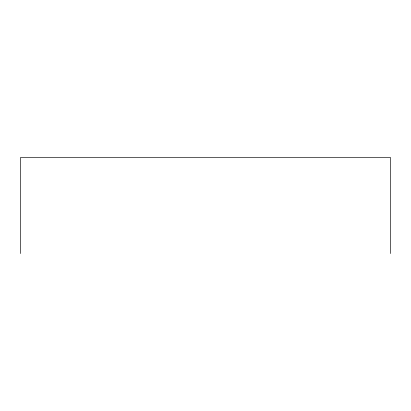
<?xml version="1.0" encoding="UTF-8"?>
<svg xmlns="http://www.w3.org/2000/svg" width="411" height="411" viewBox="0 0 411 411"><rect width="100%" height="100%" fill="white"/><g stroke="black" fill="none" stroke-linecap="round" stroke-linejoin="round"><path stroke-width="0.62" d="M390.45 253.536L390.45 157.464L20.55 157.464L20.55 253.536"/></g></svg>
